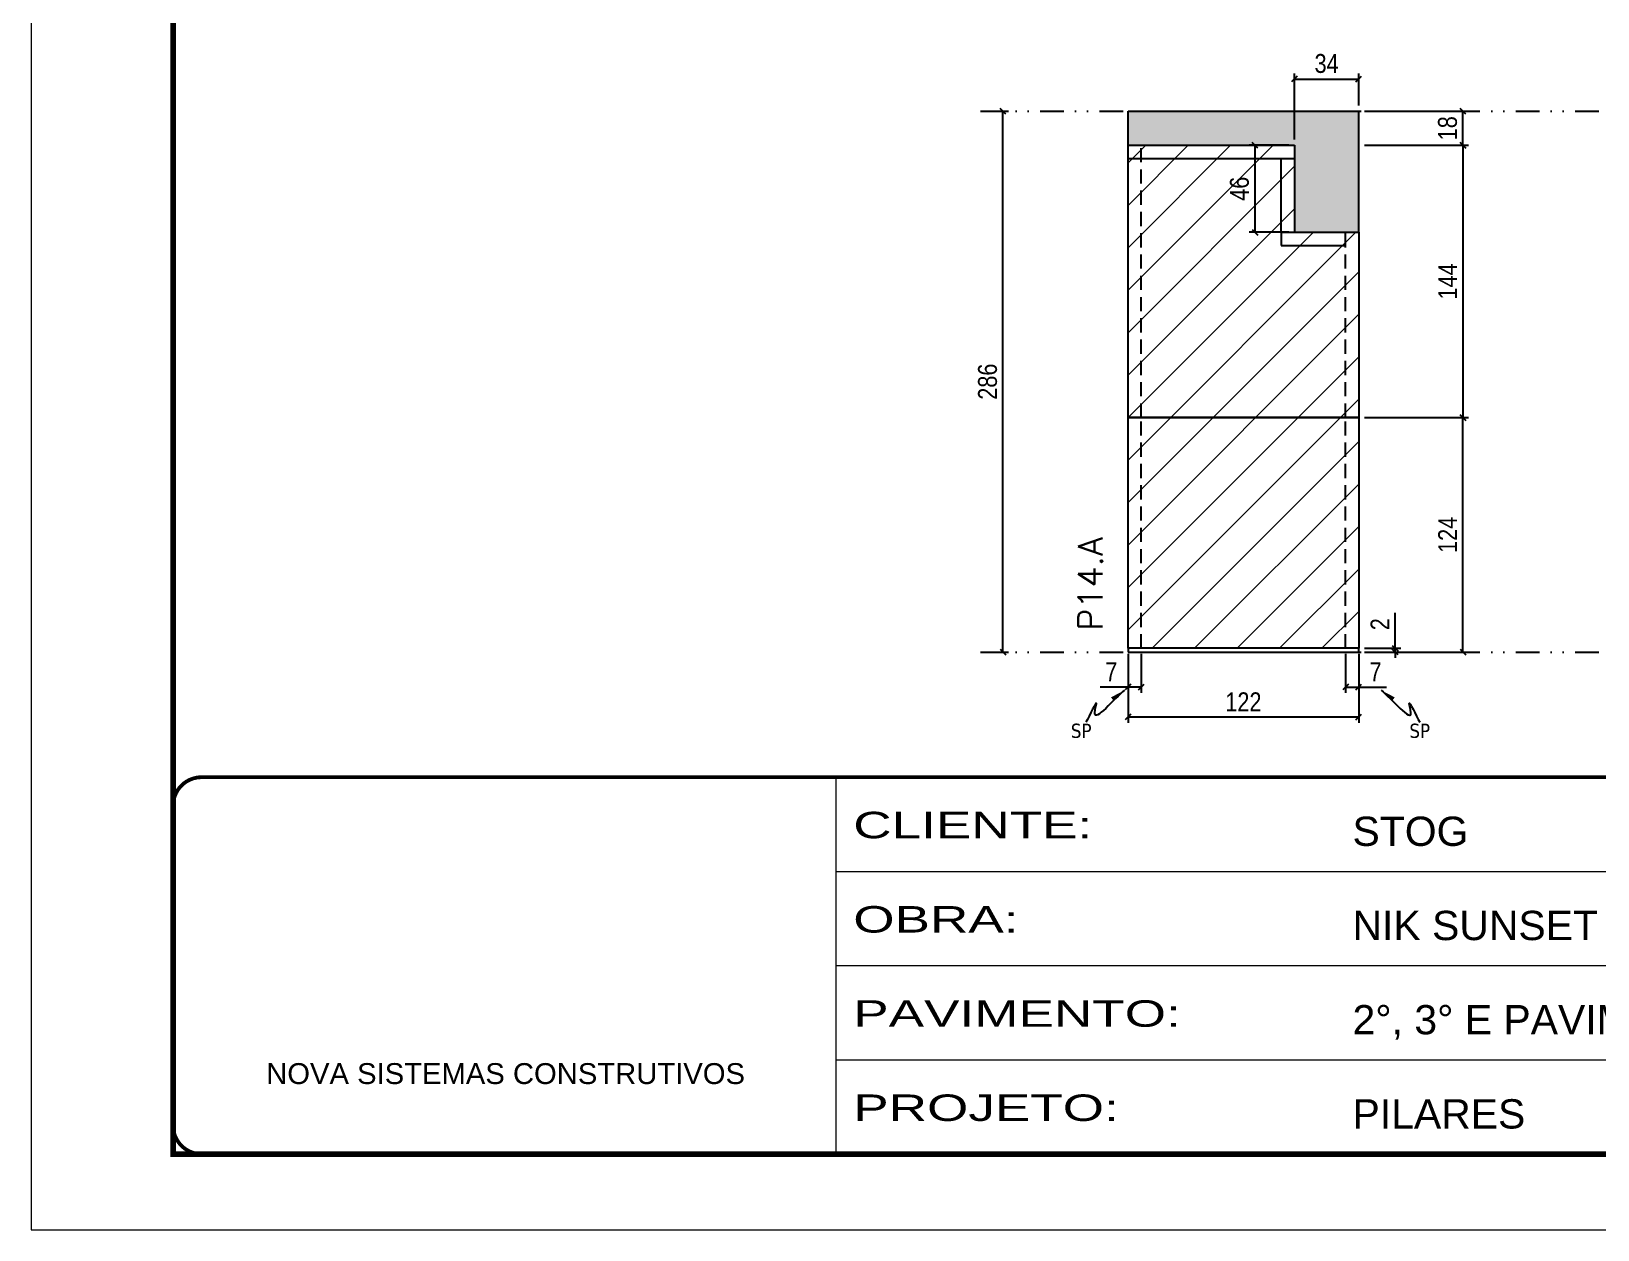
# Model space of a CAD drawing. Extents: x 808 to 7089, y -98 to 17032.
# Drawn here: x 3992 to 4820, y 11388 to 12022 of the extents above; entities that cross this region are included whole.
import ezdxf

# ---------------------------------------------------------------- set-up
doc = ezdxf.new("R2010")
doc.units = 0
for name, pattern in [('CONTINUO', [0]), ('DASHED', [0.75, 0.5, -0.25]), ('DIVIDE2', [0.625, 0.25, -0.125, 0, -0.125, 0, -0.125]), ('HIDDEN', [0.375, 0.25, -0.125])]:
    doc.linetypes.add(name, pattern=pattern)
for name, color, linetype in [('COTA', 241, 'Continuous'), ('Nível', 160, 'Continuous'), ('Painéis', 200, 'Continuous'), ('SARR_2.2x7', 40, 'Continuous'), ('Sarrafo de Pressão', 42, 'HIDDEN'), ('texto', 7, 'Continuous')]:
    doc.layers.add(name, color=color, linetype=linetype)
for name, color, linetype, lineweight in [('Folhas', 255, 'Continuous', 9), ('REAPROVEITAMENTO', 251, 'Continuous', 9), ('SARRAFO DE PRESSAO', 251, 'DASHED', 9), ('Texto Seção', 7, 'Continuous', 15)]:
    doc.layers.add(name, color=color, linetype=linetype, lineweight=lineweight)
doc.styles.add('ARIAL', font='arial.ttf')
doc.styles.add('COTA TECNICA', font='techl___.ttf', dxfattribs={"height": 10})
doc.styles.add('COTA TECNICA-50', font='techl___.ttf', dxfattribs={"height": 10})
doc.styles.add('REGUA-120', font='ROMANS.shx', dxfattribs={"height": 15})
doc.styles.get("Standard").update_dxf_attribs({"font": 'arial.ttf'})
doc.styles.add('Tecnologia', font='')
doc.styles.get('Tecnologia').set_extended_font_data('Forgotten Futurist')
doc.dimstyles.new('COTA PAINEL-50', dxfattribs={"dimtxt": 10, "dimasz": 3, "dimexe": 3, "dimexo": 3, "dimgap": 3, "dimtad": 1, "dimdec": 1, "dimzin": 12, "dimdsep": 46, "dimtxsty": 'COTA TECNICA-50', "dimblk1": 'OBLIQUE', "dimblk2": 'OBLIQUE', "dimsah": 1, "dimcen": 0.9, "dimclrd": 4, "dimclre": 4, "dimclrt": 240, "dimadec": 1, "dimazin": 3, "dimtfac": 1, "dimtdec": 1, "dimtmove": 0, "dimatfit": 3, "dimfxl": 1, "dimtolj": 1, "dimtzin": 12, "dimarcsym": 0})
doc.dimstyles.new('PAINEL', dxfattribs={"dimtxt": 10, "dimasz": 3, "dimexe": 3, "dimexo": 3, "dimgap": 3, "dimtad": 1, "dimdec": 1, "dimzin": 12, "dimdsep": 46, "dimtxsty": 'COTA TECNICA', "dimblk1": 'OBLIQUE', "dimblk2": 'OBLIQUE', "dimsah": 1, "dimcen": 0.9, "dimclrd": 4, "dimclre": 4, "dimclrt": 240, "dimadec": 1, "dimazin": 3, "dimtfac": 1, "dimtdec": 1, "dimtmove": 0, "dimatfit": 3, "dimfxl": 1, "dimtolj": 1, "dimtzin": 12, "dimarcsym": 0})
doc.dimstyles.get("Standard").update_dxf_attribs({"dimtxt": 0.18, "dimasz": 0.18, "dimexe": 0.18, "dimexo": 0.0625, "dimgap": 0.09, "dimtad": 0, "dimtih": 1, "dimtoh": 1, "dimdec": 4, "dimzin": 0, "dimdsep": 46, "dimtxsty": 'Standard', "dimcen": 0.09, "dimadec": 0, "dimazin": 0, "dimtfac": 1, "dimtdec": 4, "dimtofl": 0, "dimtmove": 0, "dimatfit": 3, "dimfxl": 1, "dimtolj": 1, "dimtzin": 0, "dimarcsym": 0})

# ---------------------------------------------------------------- blocks, each defined once
blk = doc.blocks.new('9999999999')
at = {"color": 30, "linetype": 'CONTINUO'}
for p, q in [((98564.56, 34230.21), (98564.56, 34429.45)), ((98564.56, 34379.64), (99583.98, 34379.64)), ((98564.56, 34329.83), (99487.98, 34329.83)), ((98564.56, 34280.02), (99487.98, 34280.02))]:
    blk.add_line(p, q, dxfattribs=at)
at = {"color": 30, "linetype": 'CONTINUO', "const_width": 2}
blk.add_lwpolyline([(99583.98, 34230.21), (99583.98, 34414.45, 0.414214), (99568.98, 34429.45), (98228.98, 34429.45, 0.414214), (98213.98, 34414.45), (98213.98, 34245.21, 0.414214), (98228.98, 34230.21), (99583.98, 34230.21)], format="xyb", dxfattribs=at)
at = {"layer": 'Folhas'}
blk.add_lwpolyline([(98138.98, 34190.21), (99623.98, 34190.21), (99623.98, 35240.21), (98138.98, 35240.21)], close=True, dxfattribs=at)
at = {"layer": 'Folhas', "color": 30, "const_width": 3}
blk.add_lwpolyline([(98213.98, 34230.21), (99583.98, 34230.21), (99583.98, 35200.21), (98213.98, 35200.21)], close=True, dxfattribs=at)
at = {"color": 7, "linetype": 'Continuous', "ltscale": 5, "style": 'ARIAL'}
for s, height, p in [('STOG', 15.483, (98837.68, 34393.13)), ('NIK SUNSET', 15.483, (98837.68, 34343.32)), ('2°, 3° E PAVIMENTO TIPO', 15.4829, (98837.68, 34293.51)), ('NOVA SISTEMAS CONSTRUTIVOS', 11.0592, (98263.19, 34267.21)), ('PILARES', 15.483, (98837.68, 34243.7))]:
    blk.add_text(s, height=height, dxfattribs=at).set_placement(p)
at = {"layer": 'Folhas', "color": 7, "style": 'Tecnologia', "width": 1.5}
for s, p in [('CLIENTE:', (98573.65, 34397.17)), ('OBRA:', (98573.65, 34347.31)), ('PAVIMENTO:', (98573.65, 34297.5)), ('PROJETO:', (98573.65, 34247.69))]:
    blk.add_text(s, height=14, dxfattribs=at).set_placement(p)
blk = doc.blocks.new('_Oblique')
at = {"color": 0, "linetype": 'ByBlock', "lineweight": -2}
blk.add_line((-0.5, -0.5), (0.5, 0.5), dxfattribs=at)
blk = doc.blocks.new('*D1946')
at = {"layer": 'COTA', "color": 4, "lineweight": -2, "transparency": 16777216}
for p, q in [((4496.66, 11979.59), (4508.51, 11979.59)), ((4505.51, 11693.59), (4505.51, 11979.59)), ((4496.66, 11693.59), (4508.51, 11693.59))]:
    blk.add_line(p, q, dxfattribs=at)
at = {"layer": 'Defpoints', "color": 0, "transparency": 16777216}
for p in [(4493.66, 11979.59), (4505.51, 11979.59), (4493.66, 11693.59)]:
    blk.add_point(p, dxfattribs=at)
at = {"layer": 'COTA', "color": 4, "lineweight": -2, "transparency": 16777216, "xscale": 3, "yscale": 3, "zscale": 3}
for p, rotation in [((4505.51, 11979.59), 90), ((4505.51, 11693.59), 270)]:
    blk.add_blockref('_Oblique', p, dxfattribs=dict(at, rotation=rotation))
at = {"layer": 'COTA', "color": 240, "transparency": 16777216, "insert": (4497.39, 11836.59), "char_height": 10, "attachment_point": 5, "rotation": 90, "style": 'COTA TECNICA-50'}
blk.add_mtext('\\A1;286', dxfattribs=at)
blk = doc.blocks.new('*D1199')
at = {"layer": 'COTA', "color": 4, "lineweight": -2, "transparency": 16777216}
for p, q in [((4571.66, 11692.59), (4571.66, 11656.23)), ((4693.66, 11692.59), (4693.66, 11656.23)), ((4693.66, 11659.23), (4571.66, 11659.23))]:
    blk.add_line(p, q, dxfattribs=at)
at = {"layer": 'Defpoints', "color": 0, "transparency": 16777216}
for p in [(4571.66, 11695.59), (4693.66, 11695.59), (4571.66, 11659.23)]:
    blk.add_point(p, dxfattribs=at)
at = {"layer": 'COTA', "color": 4, "lineweight": -2, "transparency": 16777216, "xscale": 3, "yscale": 3, "zscale": 3, "rotation": 180}
blk.add_blockref('_Oblique', (4571.66, 11659.23), dxfattribs=at)
at = {"layer": 'COTA', "color": 4, "lineweight": -2, "transparency": 16777216, "xscale": 3, "yscale": 3, "zscale": 3}
blk.add_blockref('_Oblique', (4693.66, 11659.23), dxfattribs=at)
at = {"layer": 'COTA', "color": 240, "transparency": 16777216, "insert": (4632.66, 11667.29), "char_height": 10, "attachment_point": 5, "style": 'COTA TECNICA'}
blk.add_mtext('\\A1;122', dxfattribs=at)
blk = doc.blocks.new('*D1200')
at = {"layer": 'COTA', "color": 4, "lineweight": -2, "transparency": 16777216}
for p, q in [((4686.66, 11692.59), (4686.66, 11672.08)), ((4693.66, 11690.59), (4693.66, 11672.08)), ((4686.66, 11675.08), (4693.66, 11675.08)), ((4693.66, 11675.08), (4708.39, 11675.08))]:
    blk.add_line(p, q, dxfattribs=at)
at = {"layer": 'Defpoints', "color": 0, "transparency": 16777216}
for p in [(4686.66, 11695.59), (4693.66, 11693.59), (4693.66, 11675.08)]:
    blk.add_point(p, dxfattribs=at)
at = {"layer": 'COTA', "color": 4, "lineweight": -2, "transparency": 16777216, "xscale": 3, "yscale": 3, "zscale": 3, "rotation": 180}
blk.add_blockref('_Oblique', (4686.66, 11675.08), dxfattribs=at)
at = {"layer": 'COTA', "color": 4, "lineweight": -2, "transparency": 16777216, "xscale": 3, "yscale": 3, "zscale": 3}
blk.add_blockref('_Oblique', (4693.66, 11675.08), dxfattribs=at)
at = {"layer": 'COTA', "color": 240, "transparency": 16777216, "insert": (4702.53, 11683.15), "char_height": 10, "attachment_point": 5, "style": 'COTA TECNICA-50'}
blk.add_mtext('\\A1;7', dxfattribs=at)
blk = doc.blocks.new('*D1170')
at = {"layer": 'COTA', "color": 4, "lineweight": -2, "transparency": 16777216}
for p, q in [((4571.66, 11690.59), (4571.66, 11672.08)), ((4578.66, 11692.59), (4578.66, 11672.08)), ((4571.66, 11675.08), (4556.93, 11675.08)), ((4578.66, 11675.08), (4571.66, 11675.08))]:
    blk.add_line(p, q, dxfattribs=at)
at = {"layer": 'Defpoints', "color": 0, "transparency": 16777216}
for p in [(4571.66, 11693.59), (4578.66, 11695.59), (4571.66, 11675.08)]:
    blk.add_point(p, dxfattribs=at)
at = {"layer": 'COTA', "color": 4, "lineweight": -2, "transparency": 16777216, "xscale": 3, "yscale": 3, "zscale": 3, "rotation": 180}
blk.add_blockref('_Oblique', (4571.66, 11675.08), dxfattribs=at)
at = {"layer": 'COTA', "color": 4, "lineweight": -2, "transparency": 16777216, "xscale": 3, "yscale": 3, "zscale": 3}
blk.add_blockref('_Oblique', (4578.66, 11675.08), dxfattribs=at)
at = {"layer": 'COTA', "color": 240, "transparency": 16777216, "insert": (4562.8, 11683.15), "char_height": 10, "attachment_point": 5, "style": 'COTA TECNICA-50'}
blk.add_mtext('\\A1;7', dxfattribs=at)
blk = doc.blocks.new('*D1171')
at = {"layer": 'COTA', "color": 4, "linetype": 'ByBlock', "lineweight": -2, "transparency": 16777216}
for p, q in [((4696.66, 11817.59), (4751.75, 11817.59)), ((4748.75, 11693.59), (4748.75, 11817.59)), ((4696.66, 11693.59), (4751.75, 11693.59))]:
    blk.add_line(p, q, dxfattribs=at)
at = {"layer": 'Defpoints', "color": 0, "linetype": 'ByBlock', "transparency": 16777216}
for p in [(4693.66, 11817.59), (4748.75, 11817.59), (4693.66, 11693.59)]:
    blk.add_point(p, dxfattribs=at)
at = {"layer": 'COTA', "color": 4, "linetype": 'ByBlock', "lineweight": -2, "transparency": 16777216, "xscale": 3, "yscale": 3, "zscale": 3}
for p, rotation in [((4748.75, 11817.59), 90), ((4748.75, 11693.59), 270)]:
    blk.add_blockref('_Oblique', p, dxfattribs=dict(at, rotation=rotation))
at = {"layer": 'COTA', "color": 240, "linetype": 'ByBlock', "transparency": 16777216, "insert": (4740.67, 11755.59), "char_height": 10, "attachment_point": 5, "rotation": 90, "style": 'COTA TECNICA'}
blk.add_mtext('\\A1;124', dxfattribs=at)
blk = doc.blocks.new('*D1172')
at = {"layer": 'COTA', "color": 4, "lineweight": -2, "transparency": 16777216}
for p, q in [((4712.92, 11695.59), (4712.92, 11714.39)), ((4696.66, 11695.59), (4715.92, 11695.59)), ((4696.66, 11693.59), (4715.92, 11693.59)), ((4712.92, 11693.59), (4712.92, 11695.59)), ((4712.92, 11693.59), (4712.92, 11690.59))]:
    blk.add_line(p, q, dxfattribs=at)
at = {"layer": 'Defpoints', "color": 0, "transparency": 16777216}
for p in [(4693.66, 11695.59), (4693.66, 11693.59), (4712.92, 11693.59)]:
    blk.add_point(p, dxfattribs=at)
at = {"layer": 'COTA', "color": 4, "lineweight": -2, "transparency": 16777216, "xscale": 3, "yscale": 3, "zscale": 3}
for p, rotation in [((4712.92, 11695.59), 270), ((4712.92, 11693.59), 90)]:
    blk.add_blockref('_Oblique', p, dxfattribs=dict(at, rotation=rotation))
at = {"layer": 'COTA', "color": 240, "transparency": 16777216, "insert": (4704.92, 11708.34), "char_height": 10, "attachment_point": 5, "rotation": 90, "style": 'COTA TECNICA-50'}
blk.add_mtext('\\A1;2', dxfattribs=at)
blk = doc.blocks.new('*D1173')
at = {"layer": 'COTA', "color": 4, "linetype": 'ByBlock', "lineweight": -2, "transparency": 16777216}
for p, q in [((4696.66, 11817.59), (4751.75, 11817.59)), ((4748.75, 11693.59), (4748.75, 11817.59)), ((4696.66, 11693.59), (4751.75, 11693.59))]:
    blk.add_line(p, q, dxfattribs=at)
at = {"layer": 'Defpoints', "color": 0, "linetype": 'ByBlock', "transparency": 16777216}
for p in [(4693.66, 11817.59), (4748.75, 11817.59), (4693.66, 11693.59)]:
    blk.add_point(p, dxfattribs=at)
at = {"layer": 'COTA', "color": 4, "linetype": 'ByBlock', "lineweight": -2, "transparency": 16777216, "xscale": 3, "yscale": 3, "zscale": 3}
for p, rotation in [((4748.75, 11817.59), 90), ((4748.75, 11693.59), 270)]:
    blk.add_blockref('_Oblique', p, dxfattribs=dict(at, rotation=rotation))
at = {"layer": 'COTA', "color": 240, "linetype": 'ByBlock', "transparency": 16777216, "insert": (4740.67, 11755.59), "char_height": 10, "attachment_point": 5, "rotation": 90, "style": 'COTA TECNICA'}
blk.add_mtext('\\A1;124', dxfattribs=at)
blk = doc.blocks.new('*D1174')
at = {"layer": 'COTA', "color": 4, "lineweight": -2, "transparency": 16777216}
for p, q in [((4696.66, 11979.59), (4751.75, 11979.59)), ((4748.75, 11961.59), (4748.75, 11979.59)), ((4696.66, 11961.59), (4751.75, 11961.59))]:
    blk.add_line(p, q, dxfattribs=at)
at = {"layer": 'Defpoints', "color": 0, "transparency": 16777216}
for p in [(4693.66, 11979.59), (4748.75, 11979.59), (4693.66, 11961.59)]:
    blk.add_point(p, dxfattribs=at)
at = {"layer": 'COTA', "color": 4, "lineweight": -2, "transparency": 16777216, "xscale": 3, "yscale": 3, "zscale": 3}
for p, rotation in [((4748.75, 11979.59), 90), ((4748.75, 11961.59), 270)]:
    blk.add_blockref('_Oblique', p, dxfattribs=dict(at, rotation=rotation))
at = {"layer": 'COTA', "color": 240, "transparency": 16777216, "insert": (4740.65, 11970.59), "char_height": 10, "attachment_point": 5, "rotation": 90, "style": 'COTA TECNICA-50'}
blk.add_mtext('\\A1;18', dxfattribs=at)
blk = doc.blocks.new('*D1175')
at = {"layer": 'COTA', "color": 4, "lineweight": -2, "transparency": 16777216}
for p, q in [((4696.66, 11961.59), (4751.75, 11961.59)), ((4748.75, 11961.59), (4748.75, 11817.59)), ((4696.66, 11817.59), (4751.75, 11817.59))]:
    blk.add_line(p, q, dxfattribs=at)
at = {"layer": 'Defpoints', "color": 0, "transparency": 16777216}
for p in [(4693.66, 11961.59), (4693.66, 11817.59), (4748.75, 11817.59)]:
    blk.add_point(p, dxfattribs=at)
at = {"layer": 'COTA', "color": 4, "lineweight": -2, "transparency": 16777216, "xscale": 3, "yscale": 3, "zscale": 3}
for p, rotation in [((4748.75, 11961.59), 90), ((4748.75, 11817.59), 270)]:
    blk.add_blockref('_Oblique', p, dxfattribs=dict(at, rotation=rotation))
at = {"layer": 'COTA', "color": 240, "transparency": 16777216, "insert": (4740.67, 11889.59), "char_height": 10, "attachment_point": 5, "rotation": 90, "style": 'COTA TECNICA-50'}
blk.add_mtext('\\A1;144', dxfattribs=at)
blk = doc.blocks.new('*D1188')
at = {"layer": 'COTA', "color": 4, "lineweight": -2, "transparency": 16777216}
for p, q in [((4659.66, 11964.59), (4659.66, 11999.55)), ((4659.66, 11996.55), (4693.66, 11996.55)), ((4693.66, 11982.59), (4693.66, 11999.55))]:
    blk.add_line(p, q, dxfattribs=at)
at = {"layer": 'Defpoints', "color": 0, "transparency": 16777216}
for p in [(4693.66, 11996.55), (4693.66, 11979.59), (4659.66, 11961.59)]:
    blk.add_point(p, dxfattribs=at)
at = {"layer": 'COTA', "color": 4, "lineweight": -2, "transparency": 16777216, "xscale": 3, "yscale": 3, "zscale": 3, "rotation": 180}
blk.add_blockref('_Oblique', (4659.66, 11996.55), dxfattribs=at)
at = {"layer": 'COTA', "color": 4, "lineweight": -2, "transparency": 16777216, "xscale": 3, "yscale": 3, "zscale": 3}
blk.add_blockref('_Oblique', (4693.66, 11996.55), dxfattribs=at)
at = {"layer": 'COTA', "color": 240, "transparency": 16777216, "insert": (4676.66, 12004.77), "char_height": 10, "attachment_point": 5, "style": 'COTA TECNICA'}
blk.add_mtext('\\A1;34', dxfattribs=at)
blk = doc.blocks.new('*D1886')
at = {"layer": 'COTA', "color": 4, "lineweight": -2, "transparency": 16777216}
for p, q in [((4656.66, 11961.59), (4635.72, 11961.59)), ((4638.72, 11961.59), (4638.72, 11915.59)), ((4656.66, 11915.59), (4635.72, 11915.59))]:
    blk.add_line(p, q, dxfattribs=at)
at = {"layer": 'Defpoints', "color": 0, "transparency": 16777216}
for p in [(4659.66, 11961.59), (4638.72, 11915.59), (4659.66, 11915.59)]:
    blk.add_point(p, dxfattribs=at)
at = {"layer": 'COTA', "color": 4, "lineweight": -2, "transparency": 16777216, "xscale": 3, "yscale": 3, "zscale": 3}
for p, rotation in [((4638.72, 11961.59), 90), ((4638.72, 11915.59), 270)]:
    blk.add_blockref('_Oblique', p, dxfattribs=dict(at, rotation=rotation))
at = {"layer": 'COTA', "color": 240, "transparency": 16777216, "insert": (4630.62, 11938.59), "char_height": 10, "attachment_point": 5, "rotation": 90, "style": 'COTA TECNICA'}
blk.add_mtext('\\A1;46', dxfattribs=at)

msp = doc.modelspace()

# ---------------------------------------------------------------- hatches: boundary and pattern name
at = {"layer": 'COTA', "linetype": 'ByBlock'}
h = msp.add_hatch(dxfattribs=at)
h.set_pattern_fill('AR-CONC', color=256, scale=0.03)
h.set_pattern_definition([(50, (-3843.4237, 7867.598), (5.46554, -0.4781726), [0.5715, -6.2865]), (355, (-3843.4237, 7867.598), (-1.0573026, 5.7317054), [0.4572, -5.0292175]), (100.451445, (-3842.968, 7867.5584), (4.4082374, 5.2535326), [0.4857003, -5.3427073]), (46.1842, (-3843.4237, 7869.122), (8.132371, -1.26127), [0.85725, -9.42975]), (96.63556, (-3842.746, 7869.017), (7.122124, 7.422784), [0.728551, -8.014068]), (351.18415, (-3843.424, 7869.122), (7.122124, 7.422784), [0.685799, -7.543792]), (21, (-3842.6617, 7868.741), (4.5484317, -3.067956), [0.5715, -6.2865]), (326, (-3842.6617, 7868.741), (1.854061, 5.525639), [0.4572, -5.0292]), (71.451445, (-3842.2826, 7868.4855), (6.4024926, 2.457683), [0.4857003, -5.342698]), (37.5, (-3843.4237, 7867.5982), (0.0926581, 2.53665117), [0, -4.96824, 0, -5.1054, 0, -5.04825]), (7.5, (-3843.4237, 7867.5982), (2.0045899, 3.00541724), [0, -2.91084, 0, -4.85394, 0, -1.92405]), (327.5, (-3845.123, 7867.5982), (4.06771786, -0.1718623), [0, -1.905, 0, -5.9436, 0, -7.8867]), (317.5, (-3845.885, 7867.5982), (4.4438754, 0.7627947), [0, -2.4765, 0, -3.94716, 0, -5.6007])])
h.paths.add_polyline_path([(4659.66, 11961.59), (4659.66, 11915.59), (4693.66, 11915.59), (4693.66, 11979.59), (4571.66, 11979.59), (4571.66, 11961.59)])
at = {"layer": 'REAPROVEITAMENTO', "linetype": 'ByBlock'}
h = msp.add_hatch(dxfattribs=at)
h.set_pattern_fill('ANSI31', color=256, scale=5, style=2)
h.set_pattern_definition([(45, (985.489, 2641.187), (-11.22532, 11.22532), [])])
h.paths.add_polyline_path([(4659.66, 11915.59), (4659.66, 11961.59), (4571.66, 11961.59), (4571.66, 11695.59), (4693.66, 11695.59), (4693.66, 11915.59)])

# ---------------------------------------------------------------- linework, layer by layer
at = {"layer": 'COTA', "linetype": 'ByBlock'}
for p, q in [((4571.66, 11979.59), (4571.66, 11979.59)), ((4571.66, 11961.59), (4571.66, 11979.59)), ((4571.66, 11979.59), (4693.66, 11979.59)), ((4693.66, 11915.59), (4693.66, 11979.59))]:
    msp.add_line(p, q, dxfattribs=at)
at = {"layer": 'Nível', "color": 4, "linetype": 'DIVIDE2', "ltscale": 50}
for p, q in [((4493.66, 11979.59), (5436.67, 11979.59)), ((4493.66, 11693.59), (5436.67, 11693.59))]:
    msp.add_line(p, q, dxfattribs=at)
at = {"layer": 'Painéis'}
for p, q in [((4571.66, 11817.59), (4571.66, 11961.59)), ((4571.66, 11961.59), (4659.66, 11961.59)), ((4659.66, 11961.59), (4659.66, 11915.59)), ((4659.66, 11915.59), (4693.66, 11915.59)), ((4693.66, 11915.59), (4693.66, 11817.59)), ((4693.66, 11817.59), (4571.66, 11817.59))]:
    msp.add_line(p, q, dxfattribs=at)
for points in [[(4571.66, 11817.59), (4693.66, 11817.59), (4693.66, 11695.59), (4571.66, 11695.59)], [(4571.66, 11693.59), (4693.66, 11693.59), (4693.66, 11695.59), (4571.66, 11695.59)]]:
    msp.add_lwpolyline(points, close=True, dxfattribs=at)
at = {"layer": 'SARR_2.2x7'}
for p, q in [((4571.66, 11954.59), (4659.66, 11954.59)), ((4652.66, 11915.59), (4652.66, 11954.59)), ((4652.66, 11915.59), (4659.66, 11915.59)), ((4652.66, 11915.59), (4652.66, 11908.59)), ((4652.66, 11908.59), (4686.66, 11908.59))]:
    msp.add_line(p, q, dxfattribs=at)
at = {"layer": 'Sarrafo de Pressão', "ltscale": 30}
for p, q in [((4578.66, 11817.59), (4578.66, 11961.59)), ((4686.66, 11817.59), (4686.66, 11915.59)), ((4578.66, 11695.59), (4578.66, 11817.59)), ((4686.66, 11695.59), (4686.66, 11817.59))]:
    msp.add_line(p, q, dxfattribs=at)

# ---------------------------------------------------------------- block references
at = {"layer": 'SARRAFO DE PRESSAO', "color": 6, "linetype": 'ByBlock'}
msp.add_blockref('9999999999', (-94147.31, -22802.03), dxfattribs=at)

# ---------------------------------------------------------------- texts
at = {"layer": 'texto', "color": 0, "char_height": 7.5, "attachment_point": 5}
for insert in [(4546.89, 11651.91), (4725.91, 11651.91)]:
    msp.add_mtext('{\\fTahoma|b0|i0|c0|p34;\\C4;SP}', dxfattribs=dict(at, insert=insert))
at = {"layer": 'Texto Seção', "insert": (4558.19, 11704.84), "char_height": 13, "width": 285.3299, "attachment_point": 7, "rotation": 90, "style": 'REGUA-120'}
msp.add_mtext('P14.A', dxfattribs=at)

# ---------------------------------------------------------------- dimensions: what is measured, and where the dimension line sits
at = {"layer": 'COTA'}
for base, p1, p2, dimstyle, picture, middle in [((4693.66, 11996.55), (4659.66, 11961.59), (4693.66, 11979.59), 'PAINEL', '*D1188', (4676.66, 12004.77)), ((4693.66, 11675.08), (4686.66, 11695.59), (4693.66, 11693.59), 'COTA PAINEL-50', '*D1200', (4702.53, 11683.15))]:
    dim = msp.add_linear_dim(base=base, p1=p1, p2=p2, dimstyle=dimstyle, dxfattribs=at)
    dim.commit()
    dim.dimension.update_dxf_attribs({"geometry": picture, "text_midpoint": middle})
for base, p1, p2, angle, dimstyle, picture, middle in [((4505.51, 11979.59), (4493.66, 11693.59), (4493.66, 11979.59), 90, 'COTA PAINEL-50', '*D1946', (4497.39, 11836.59)), ((4748.75, 11979.59), (4693.66, 11961.59), (4693.66, 11979.59), 90, 'COTA PAINEL-50', '*D1174', (4740.65, 11970.59)), ((4638.72, 11915.59), (4659.66, 11961.59), (4659.66, 11915.59), 90, 'PAINEL', '*D1886', (4630.62, 11938.59)), ((4748.75, 11817.59), (4693.66, 11961.59), (4693.66, 11817.59), 90, 'COTA PAINEL-50', '*D1175', (4740.67, 11889.59)), ((4571.66, 11675.08), (4578.66, 11695.59), (4571.66, 11693.59), 180, 'COTA PAINEL-50', '*D1170', (4562.8, 11683.15))]:
    dim = msp.add_linear_dim(base=base, p1=p1, p2=p2, angle=angle, dimstyle=dimstyle, dxfattribs=at)
    dim.commit()
    dim.dimension.update_dxf_attribs({"geometry": picture, "text_midpoint": middle})
at = {"layer": 'COTA', "linetype": 'ByBlock'}
for picture in ['*D1171', '*D1173']:
    dim = msp.add_aligned_dim(p1=(4693.66, 11693.59), p2=(4693.66, 11817.59), distance=-55.08, dimstyle='PAINEL', dxfattribs=at)
    dim.commit()
    dim.dimension.update_dxf_attribs({"geometry": picture, "text_midpoint": (4740.67, 11755.59)})
at = {"layer": 'COTA'}
dim = msp.add_linear_dim(base=(4712.92, 11693.59), p1=(4693.66, 11695.59), p2=(4693.66, 11693.59), angle=90, dimstyle='COTA PAINEL-50', dxfattribs=at)
dim.commit()
dim.dimension.update_dxf_attribs({"geometry": '*D1172', "text_midpoint": (4712.92, 11708.34), "dimtype": 160})
dim = msp.add_linear_dim(base=(4571.66, 11659.23), p1=(4693.66, 11695.59), p2=(4571.66, 11695.59), angle=180, dimstyle='PAINEL', override={"dimarcsym": 2}, dxfattribs=at)
dim.commit()
dim.dimension.update_dxf_attribs({"geometry": '*D1199', "text_midpoint": (4632.66, 11667.29)})

# ---------------------------------------------------------------- leaders
at = {"layer": 'COTA', "path_type": 1}
for points in [[(4569.83, 11673.41), (4554.05, 11661.57), (4554.97, 11666.38), (4549.42, 11656.6)], [(4705.49, 11673.41), (4721.28, 11661.57), (4720.35, 11666.38), (4725.91, 11656.6)]]:
    msp.add_leader(points, dimstyle='Standard', override={"dimasz": 8}, dxfattribs=at)

doc.saveas('drawing.dxf')
